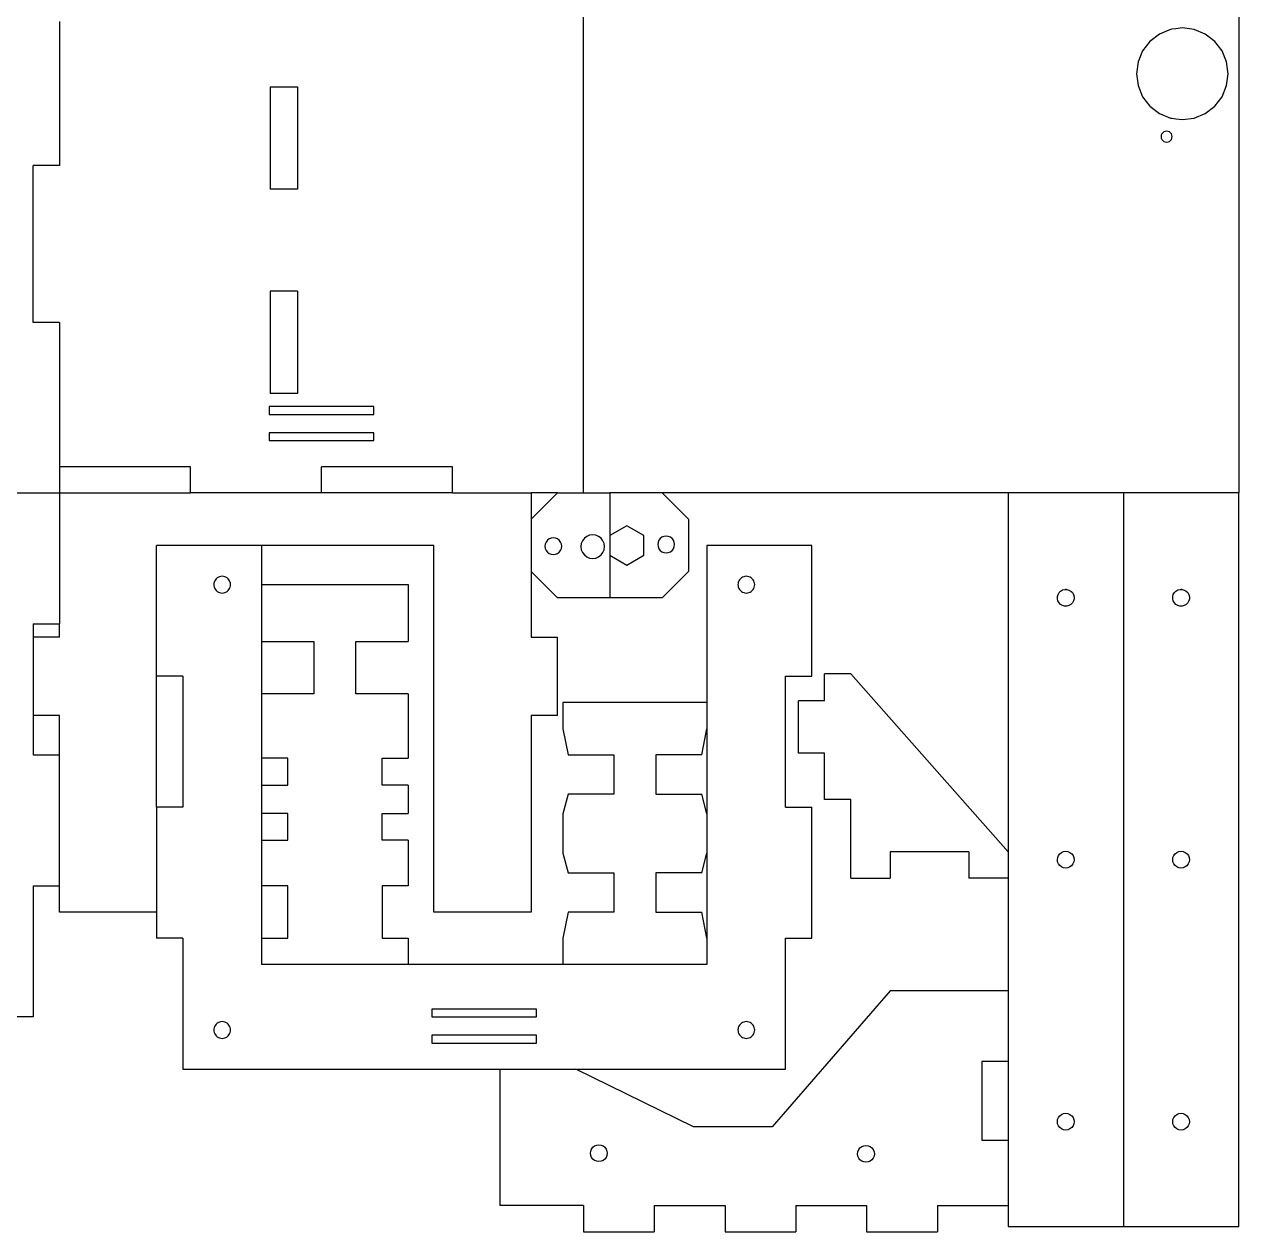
# Model space of a CAD drawing. Extents: x -1190 to 585, y -476 to 550.
# Drawn here: x 121.4 to 584.8, y -440.8 to 20 of the extents above; entities that cross this region are included whole.
import ezdxf

# ---------------------------------------------------------------- set-up
doc = ezdxf.new("R2010")
doc.units = 0
doc.layers.get('0').update_dxf_attribs({"linetype": 'CONTINUOUS'})

msp = doc.modelspace()

# ---------------------------------------------------------------- linework, layer by layer
for p, q in [((584.82, 476.15), (584.82, -158.85)), ((334.82, -158.85), (334.82, 191.15)), ((134.82, 21.15), (134.82, -33.85)), ((563.32, 18.65), (560.84, 18.32)), ((567.85, 18.05), (563.32, 18.65)), ((554.57, 16.31), (550.95, 13.52)), ((557.32, 17.44), (554.57, 16.31)), ((558.79, 18.05), (557.32, 17.44)), ((559.33, 18.12), (558.79, 18.05)), ((560.84, 18.32), (559.33, 18.12)), ((572.07, 16.31), (567.85, 18.05)), ((575.69, 13.52), (572.07, 16.31)), ((548.16, 9.9), (546.42, 5.68)), ((550.95, 13.52), (548.16, 9.9)), ((578.47, 9.9), (575.69, 13.52)), ((580.22, 5.68), (578.47, 9.9)), ((546.42, 5.68), (545.82, 1.15)), ((580.82, 1.15), (580.22, 5.68)), ((545.82, 1.15), (546.42, -3.38)), ((580.22, -3.38), (580.82, 1.15)), ((215.22, -3.85), (225.62, -3.85)), ((215.22, -3.85), (215.22, -42.85)), ((225.62, -3.85), (225.62, -42.85)), ((546.42, -3.38), (548.16, -7.6)), ((578.47, -7.6), (580.22, -3.38)), ((548.16, -7.6), (550.95, -11.22)), ((575.69, -11.22), (578.47, -7.6)), ((550.95, -11.22), (554.57, -14.01)), ((572.07, -14.01), (575.69, -11.22)), ((554.57, -14.01), (558.79, -15.75)), ((558.79, -15.75), (559.28, -15.82)), ((559.28, -15.82), (560.87, -16.03)), ((560.87, -16.03), (563.32, -16.35)), ((563.32, -16.35), (567.85, -15.75)), ((567.85, -15.75), (572.07, -14.01)), ((555.29, -22.31), (555.22, -22.85)), ((555.22, -22.85), (555.29, -23.39)), ((555.5, -21.8), (555.29, -22.31)), ((555.83, -21.36), (555.5, -21.8)), ((556.27, -21.03), (555.83, -21.36)), ((556.78, -20.82), (556.27, -21.03)), ((557.32, -20.75), (556.78, -20.82)), ((557.86, -20.82), (557.32, -20.75)), ((558.37, -21.03), (557.86, -20.82)), ((558.8, -21.36), (558.37, -21.03)), ((559.14, -21.8), (558.8, -21.36)), ((559.35, -22.31), (559.14, -21.8)), ((559.42, -22.85), (559.35, -22.31)), ((559.35, -23.39), (559.42, -22.85)), ((555.29, -23.39), (555.5, -23.9)), ((555.5, -23.9), (555.83, -24.33)), ((555.83, -24.33), (556.27, -24.67)), ((556.27, -24.67), (556.78, -24.88)), ((556.78, -24.88), (557.32, -24.95)), ((557.32, -24.95), (557.86, -24.88)), ((557.86, -24.88), (558.37, -24.67)), ((558.37, -24.67), (558.8, -24.33)), ((558.8, -24.33), (559.14, -23.9)), ((559.14, -23.9), (559.35, -23.39)), ((124.82, -93.85), (124.82, -33.85)), ((134.82, -33.85), (124.82, -33.85)), ((225.62, -42.85), (215.22, -42.85)), ((225.62, -81.85), (215.22, -81.85)), ((215.22, -81.85), (215.22, -120.85)), ((225.62, -81.85), (225.62, -120.85)), ((134.82, -93.85), (124.82, -93.85)), ((134.82, -93.85), (134.82, -148.85)), ((225.62, -120.85), (215.22, -120.85)), ((254.82, -125.85), (214.82, -125.85)), ((214.82, -125.85), (214.82, -128.85)), ((214.82, -128.85), (254.82, -128.85)), ((254.82, -128.85), (254.82, -125.85)), ((214.82, -135.85), (214.82, -138.85)), ((254.82, -135.85), (214.82, -135.85)), ((214.82, -138.85), (254.82, -138.85)), ((254.82, -138.85), (254.82, -135.85)), ((184.82, -148.85), (134.82, -148.85)), ((134.82, -148.85), (134.82, -158.85)), ((184.82, -158.85), (184.82, -148.85)), ((284.82, -148.85), (234.82, -148.85)), ((234.82, -158.85), (234.82, -148.85)), ((284.82, -158.85), (284.82, -148.85)), ((79.82, -158.85), (134.82, -158.85)), ((134.82, -158.85), (134.82, -208.85)), ((134.82, -158.85), (184.82, -158.85)), ((234.82, -158.85), (184.82, -158.85)), ((284.82, -158.85), (234.82, -158.85)), ((284.82, -158.85), (314.82, -158.85)), ((314.82, -158.85), (314.82, -168.85)), ((314.82, -168.85), (324.82, -158.85)), ((324.82, -158.85), (314.82, -158.85)), ((324.82, -158.85), (334.82, -158.85)), ((334.82, -158.85), (344.82, -158.85)), ((364.82, -158.85), (344.82, -158.85)), ((344.82, -158.85), (344.82, -175.1)), ((364.82, -158.85), (374.82, -168.85)), ((496.82, -158.85), (364.82, -158.85)), ((496.82, -158.85), (496.82, -295.9)), ((540.82, -158.85), (496.82, -158.85)), ((540.82, -158.85), (540.82, -438.85)), ((584.82, -158.85), (540.82, -158.85)), ((584.82, -438.85), (584.82, -158.85)), ((314.82, -168.85), (314.82, -188.85)), ((351.32, -171.34), (344.82, -175.1)), ((357.82, -175.1), (351.32, -171.34)), ((374.82, -168.85), (374.82, -188.85)), ((322.47, -176.09), (321.7, -176.41)), ((323.3, -175.98), (322.47, -176.09)), ((324.13, -176.09), (323.3, -175.98)), ((324.9, -176.41), (324.13, -176.09)), ((336.07, -175.45), (335.14, -176.17)), ((337.15, -175), (336.07, -175.45)), ((338.32, -174.85), (337.15, -175)), ((339.48, -175), (338.32, -174.85)), ((340.57, -175.45), (339.48, -175)), ((341.5, -176.17), (340.57, -175.45)), ((344.82, -175.1), (344.82, -182.6)), ((357.82, -182.6), (357.82, -175.1)), ((364.74, -175.75), (364.08, -176.25)), ((365.51, -175.43), (364.74, -175.75)), ((366.34, -175.32), (365.51, -175.43)), ((367.17, -175.43), (366.34, -175.32)), ((367.94, -175.75), (367.17, -175.43)), ((368.6, -176.25), (367.94, -175.75)), ((211.92, -178.85), (171.92, -178.85)), ((171.92, -228.85), (171.92, -178.85)), ((277.72, -178.85), (211.92, -178.85)), ((211.92, -178.85), (211.92, -193.85)), ((277.72, -318.85), (277.72, -178.85)), ((320.21, -178.35), (320.1, -179.18)), ((320.1, -179.18), (320.21, -180.01)), ((320.53, -177.58), (320.21, -178.35)), ((320.21, -180.01), (320.53, -180.78)), ((321.03, -176.92), (320.53, -177.58)), ((321.7, -176.41), (321.03, -176.92)), ((325.56, -176.92), (324.9, -176.41)), ((326.07, -177.58), (325.56, -176.92)), ((326.39, -178.35), (326.07, -177.58)), ((326.07, -180.78), (326.39, -180.01)), ((326.5, -179.18), (326.39, -178.35)), ((326.39, -180.01), (326.5, -179.18)), ((333.97, -178.18), (333.82, -179.35)), ((333.82, -179.35), (333.97, -180.51)), ((334.42, -177.1), (333.97, -178.18)), ((333.97, -180.51), (334.42, -181.6)), ((335.14, -176.17), (334.42, -177.1)), ((342.22, -177.1), (341.5, -176.17)), ((342.67, -178.18), (342.22, -177.1)), ((342.22, -181.6), (342.67, -180.51)), ((342.82, -179.35), (342.67, -178.18)), ((342.67, -180.51), (342.82, -179.35)), ((363.25, -177.69), (363.14, -178.52)), ((363.14, -178.52), (363.25, -179.35)), ((363.57, -176.92), (363.25, -177.69)), ((363.25, -179.35), (363.57, -180.12)), ((364.08, -176.25), (363.57, -176.92)), ((363.57, -180.12), (364.08, -180.78)), ((369.11, -176.92), (368.6, -176.25)), ((368.6, -180.78), (369.11, -180.12)), ((369.43, -177.69), (369.11, -176.92)), ((369.11, -180.12), (369.43, -179.35)), ((369.54, -178.52), (369.43, -177.69)), ((369.43, -179.35), (369.54, -178.52)), ((381.92, -178.85), (381.92, -238.85)), ((421.92, -178.85), (381.92, -178.85)), ((421.92, -228.85), (421.92, -178.85)), ((320.53, -180.78), (321.03, -181.44)), ((321.03, -181.44), (321.7, -181.95)), ((321.7, -181.95), (322.47, -182.27)), ((322.47, -182.27), (323.3, -182.38)), ((323.3, -182.38), (324.13, -182.27)), ((324.13, -182.27), (324.9, -181.95)), ((324.9, -181.95), (325.56, -181.44)), ((325.56, -181.44), (326.07, -180.78)), ((334.42, -181.6), (335.14, -182.53)), ((335.14, -182.53), (336.07, -183.25)), ((336.07, -183.25), (337.15, -183.7)), ((337.15, -183.7), (338.32, -183.85)), ((338.32, -183.85), (339.48, -183.7)), ((339.48, -183.7), (340.57, -183.25)), ((340.57, -183.25), (341.5, -182.53)), ((341.5, -182.53), (342.22, -181.6)), ((344.82, -182.6), (351.32, -186.36)), ((344.82, -182.6), (344.82, -198.85)), ((351.32, -186.36), (357.82, -182.6)), ((364.08, -180.78), (364.74, -181.29)), ((364.74, -181.29), (365.51, -181.61)), ((365.51, -181.61), (366.34, -181.72)), ((366.34, -181.72), (367.17, -181.61)), ((367.17, -181.61), (367.94, -181.29)), ((367.94, -181.29), (368.6, -180.78)), ((324.82, -198.85), (314.82, -188.85)), ((314.82, -188.85), (314.82, -213.85)), ((374.82, -188.85), (364.82, -198.85)), ((193.76, -193.35), (193.72, -193.85)), ((193.72, -193.85), (193.76, -194.35)), ((193.88, -192.86), (193.76, -193.35)), ((193.76, -194.35), (193.88, -194.84)), ((194.07, -192.4), (193.88, -192.86)), ((194.33, -191.97), (194.07, -192.4)), ((194.66, -191.59), (194.33, -191.97)), ((195.04, -191.26), (194.66, -191.59)), ((195.47, -191), (195.04, -191.26)), ((195.93, -190.81), (195.47, -191)), ((196.42, -190.69), (195.93, -190.81)), ((196.92, -190.65), (196.42, -190.69)), ((197.42, -190.69), (196.92, -190.65)), ((197.91, -190.81), (197.42, -190.69)), ((198.37, -191), (197.91, -190.81)), ((198.8, -191.26), (198.37, -191)), ((199.18, -191.59), (198.8, -191.26)), ((199.51, -191.97), (199.18, -191.59)), ((199.77, -192.4), (199.51, -191.97)), ((199.96, -192.86), (199.77, -192.4)), ((200.08, -193.35), (199.96, -192.86)), ((199.96, -194.84), (200.08, -194.35)), ((200.12, -193.85), (200.08, -193.35)), ((200.08, -194.35), (200.12, -193.85)), ((211.92, -193.85), (267.92, -193.85)), ((211.92, -193.85), (211.92, -215.59)), ((267.92, -193.85), (267.92, -215.59)), ((393.76, -193.35), (393.72, -193.85)), ((393.72, -193.85), (393.76, -194.35)), ((393.88, -192.86), (393.76, -193.35)), ((393.76, -194.35), (393.88, -194.84)), ((394.07, -192.4), (393.88, -192.86)), ((394.33, -191.97), (394.07, -192.4)), ((394.66, -191.59), (394.33, -191.97)), ((395.04, -191.26), (394.66, -191.59)), ((395.47, -191), (395.04, -191.26)), ((395.93, -190.81), (395.47, -191)), ((396.42, -190.69), (395.93, -190.81)), ((396.92, -190.65), (396.42, -190.69)), ((397.42, -190.69), (396.92, -190.65)), ((397.91, -190.81), (397.42, -190.69)), ((398.37, -191), (397.91, -190.81)), ((398.8, -191.26), (398.37, -191)), ((399.18, -191.59), (398.8, -191.26)), ((399.51, -191.97), (399.18, -191.59)), ((399.77, -192.4), (399.51, -191.97)), ((399.96, -192.86), (399.77, -192.4)), ((400.08, -193.35), (399.96, -192.86)), ((399.96, -194.84), (400.08, -194.35)), ((400.12, -193.85), (400.08, -193.35)), ((400.08, -194.35), (400.12, -193.85)), ((193.88, -194.84), (194.07, -195.3)), ((194.07, -195.3), (194.33, -195.73)), ((194.33, -195.73), (194.66, -196.11)), ((194.66, -196.11), (195.04, -196.44)), ((195.04, -196.44), (195.47, -196.7)), ((195.47, -196.7), (195.93, -196.89)), ((195.93, -196.89), (196.42, -197.01)), ((196.42, -197.01), (196.92, -197.05)), ((196.92, -197.05), (197.42, -197.01)), ((197.42, -197.01), (197.91, -196.89)), ((197.91, -196.89), (198.37, -196.7)), ((198.37, -196.7), (198.8, -196.44)), ((198.8, -196.44), (199.18, -196.11)), ((199.18, -196.11), (199.51, -195.73)), ((199.51, -195.73), (199.77, -195.3)), ((199.77, -195.3), (199.96, -194.84)), ((344.82, -198.85), (324.82, -198.85)), ((364.82, -198.85), (344.82, -198.85)), ((393.88, -194.84), (394.07, -195.3)), ((394.07, -195.3), (394.33, -195.73)), ((394.33, -195.73), (394.66, -196.11)), ((394.66, -196.11), (395.04, -196.44)), ((395.04, -196.44), (395.47, -196.7)), ((395.47, -196.7), (395.93, -196.89)), ((395.93, -196.89), (396.42, -197.01)), ((396.42, -197.01), (396.92, -197.05)), ((396.92, -197.05), (397.42, -197.01)), ((397.42, -197.01), (397.91, -196.89)), ((397.91, -196.89), (398.37, -196.7)), ((398.37, -196.7), (398.8, -196.44)), ((398.8, -196.44), (399.18, -196.11)), ((399.18, -196.11), (399.51, -195.73)), ((399.51, -195.73), (399.77, -195.3)), ((399.77, -195.3), (399.96, -194.84)), ((515.64, -199.25), (515.65, -198.42)), ((515.86, -200.06), (515.64, -199.25)), ((515.65, -198.42), (515.87, -197.61)), ((515.87, -197.61), (516.29, -196.89)), ((516.29, -196.89), (516.88, -196.3)), ((516.88, -196.3), (517.61, -195.89)), ((517.61, -195.89), (518.42, -195.68)), ((518.42, -195.68), (519.25, -195.68)), ((518.82, -195.47), (518.82, -195.68)), ((519.25, -195.68), (520.06, -195.9)), ((520.06, -195.9), (520.78, -196.32)), ((520.78, -196.32), (521.37, -196.91)), ((521.37, -196.91), (521.78, -197.64)), ((521.78, -197.64), (521.99, -198.45)), ((521.99, -198.45), (521.99, -199.28)), ((559.64, -199.25), (559.65, -198.42)), ((559.86, -200.06), (559.64, -199.25)), ((559.65, -198.42), (559.87, -197.61)), ((559.87, -197.61), (560.29, -196.89)), ((560.29, -196.89), (560.88, -196.3)), ((560.88, -196.3), (561.61, -195.89)), ((561.61, -195.89), (562.42, -195.68)), ((562.42, -195.68), (563.25, -195.68)), ((562.82, -195.47), (562.82, -195.68)), ((563.25, -195.68), (564.06, -195.9)), ((564.06, -195.9), (564.78, -196.32)), ((564.78, -196.32), (565.37, -196.91)), ((565.37, -196.91), (565.78, -197.64)), ((565.78, -197.64), (565.99, -198.45)), ((565.99, -198.45), (565.99, -199.28)), ((516.27, -200.79), (515.86, -200.06)), ((516.86, -201.38), (516.27, -200.79)), ((517.58, -201.8), (516.86, -201.38)), ((518.39, -202.02), (517.58, -201.8)), ((519.22, -202.02), (518.39, -202.02)), ((518.82, -202.02), (518.82, -202.05)), ((520.03, -201.81), (519.22, -202.02)), ((520.76, -201.4), (520.03, -201.81)), ((521.35, -200.81), (520.76, -201.4)), ((521.77, -200.09), (521.35, -200.81)), ((521.99, -199.28), (521.77, -200.09)), ((560.27, -200.79), (559.86, -200.06)), ((560.86, -201.38), (560.27, -200.79)), ((561.58, -201.8), (560.86, -201.38)), ((562.39, -202.02), (561.58, -201.8)), ((563.22, -202.02), (562.39, -202.02)), ((562.82, -202.02), (562.82, -202.05)), ((564.03, -201.81), (563.22, -202.02)), ((564.76, -201.4), (564.03, -201.81)), ((565.35, -200.81), (564.76, -201.4)), ((565.77, -200.09), (565.35, -200.81)), ((565.99, -199.28), (565.77, -200.09)), ((124.82, -208.85), (134.82, -208.85)), ((124.82, -208.85), (124.82, -213.85)), ((134.82, -213.85), (134.82, -208.85)), ((134.82, -213.85), (124.82, -213.85)), ((124.82, -213.85), (124.82, -243.85)), ((211.92, -215.59), (231.92, -215.59)), ((211.92, -215.59), (211.92, -235.59)), ((231.92, -215.59), (231.92, -235.59)), ((247.92, -215.59), (267.92, -215.59)), ((247.92, -235.59), (247.92, -215.59)), ((314.82, -213.85), (324.82, -213.85)), ((324.82, -243.85), (324.82, -213.85)), ((181.92, -228.85), (171.92, -228.85)), ((171.92, -278.85), (171.92, -228.85)), ((181.92, -228.85), (181.92, -278.85)), ((411.92, -278.85), (411.92, -228.85)), ((411.92, -228.85), (421.92, -228.85)), ((436.82, -227.9), (426.82, -227.9)), ((426.82, -238.16), (426.82, -227.9)), ((436.82, -227.9), (496.82, -295.9)), ((231.92, -235.59), (211.92, -235.59)), ((211.92, -235.59), (211.92, -260.15)), ((267.92, -235.59), (247.92, -235.59)), ((267.92, -235.59), (267.92, -260.15)), ((381.92, -238.85), (326.92, -238.85)), ((326.92, -238.85), (326.92, -248.85)), ((381.92, -238.85), (381.92, -248.85)), ((426.82, -238.16), (416.82, -238.16)), ((416.82, -258.16), (416.82, -238.16)), ((134.82, -243.85), (124.82, -243.85)), ((124.82, -243.85), (124.82, -258.85)), ((134.82, -258.85), (134.82, -243.85)), ((314.82, -243.85), (314.82, -318.85)), ((324.82, -243.85), (314.82, -243.85)), ((326.92, -248.85), (328.92, -258.85)), ((379.92, -258.85), (381.92, -248.85)), ((381.92, -248.85), (381.92, -281.35)), ((124.82, -258.85), (134.82, -258.85)), ((134.82, -308.85), (134.82, -258.85)), ((328.92, -258.85), (346.42, -258.85)), ((346.42, -258.85), (346.42, -273.85)), ((362.42, -258.85), (362.42, -273.85)), ((379.92, -258.85), (362.42, -258.85)), ((426.82, -258.16), (416.82, -258.16)), ((426.82, -275.9), (426.82, -258.16)), ((221.92, -260.15), (211.92, -260.15)), ((211.92, -260.15), (211.92, -270.35)), ((221.92, -270.35), (221.92, -260.15)), ((257.92, -260.15), (267.92, -260.15)), ((257.92, -270.35), (257.92, -260.15)), ((211.92, -270.35), (221.92, -270.35)), ((211.92, -270.35), (211.92, -281.15)), ((267.92, -270.35), (257.92, -270.35)), ((267.92, -270.35), (267.92, -281.15)), ((328.92, -273.85), (326.92, -281.35)), ((346.42, -273.85), (328.92, -273.85)), ((362.42, -273.85), (379.92, -273.85)), ((381.92, -281.35), (379.92, -273.85)), ((436.82, -275.9), (426.82, -275.9)), ((436.82, -305.9), (436.82, -275.9)), ((171.92, -278.85), (171.92, -318.85)), ((181.92, -278.85), (171.92, -278.85)), ((221.92, -281.15), (211.92, -281.15)), ((211.92, -281.15), (211.92, -291.35)), ((221.92, -291.35), (221.92, -281.15)), ((257.92, -291.35), (257.92, -281.15)), ((257.92, -281.15), (267.92, -281.15)), ((326.92, -281.35), (326.92, -296.35)), ((381.92, -281.35), (381.92, -296.35)), ((411.92, -278.85), (421.92, -278.85)), ((421.92, -328.85), (421.92, -278.85)), ((211.92, -291.35), (221.92, -291.35)), ((211.92, -291.35), (211.92, -308.85)), ((267.92, -291.35), (257.92, -291.35)), ((267.92, -291.35), (267.92, -308.85)), ((326.92, -296.35), (328.92, -303.85)), ((379.92, -303.85), (381.92, -296.35)), ((381.92, -296.35), (381.92, -328.85)), ((451.82, -295.9), (451.82, -305.9)), ((481.82, -295.9), (451.82, -295.9)), ((481.82, -295.9), (481.82, -305.9)), ((496.82, -295.9), (496.82, -305.9)), ((516.06, -297.23), (516.57, -296.57)), ((516.57, -296.57), (517.24, -296.07)), ((517.24, -296.07), (518.02, -295.75)), ((518.02, -295.75), (518.84, -295.65)), ((518.84, -295.65), (519.67, -295.77)), ((519.67, -295.77), (520.44, -296.09)), ((520.44, -296.09), (521.1, -296.6)), ((560.06, -297.23), (560.57, -296.57)), ((560.57, -296.57), (561.24, -296.07)), ((561.24, -296.07), (562.02, -295.75)), ((562.02, -295.75), (562.84, -295.65)), ((562.84, -295.65), (563.67, -295.77)), ((563.67, -295.77), (564.44, -296.09)), ((564.44, -296.09), (565.1, -296.6)), ((515.62, -298.82), (515.74, -298)), ((515.72, -299.65), (515.62, -298.82)), ((516.04, -300.43), (515.72, -299.65)), ((515.74, -298), (516.06, -297.23)), ((516.54, -301.09), (516.04, -300.43)), ((517.2, -301.61), (516.54, -301.09)), ((521.06, -301.13), (520.4, -301.63)), ((521.58, -300.47), (521.06, -301.13)), ((521.1, -296.6), (521.6, -297.27)), ((521.9, -299.7), (521.58, -300.47)), ((521.6, -297.27), (521.92, -298.05)), ((522.02, -298.87), (521.9, -299.7)), ((521.92, -298.05), (522.02, -298.87)), ((559.62, -298.82), (559.74, -298)), ((559.72, -299.65), (559.62, -298.82)), ((560.04, -300.43), (559.72, -299.65)), ((559.74, -298), (560.06, -297.23)), ((560.54, -301.09), (560.04, -300.43)), ((561.2, -301.61), (560.54, -301.09)), ((565.06, -301.13), (564.4, -301.63)), ((565.58, -300.47), (565.06, -301.13)), ((565.1, -296.6), (565.6, -297.27)), ((565.9, -299.7), (565.58, -300.47)), ((565.6, -297.27), (565.92, -298.05)), ((566.02, -298.87), (565.9, -299.7)), ((565.92, -298.05), (566.02, -298.87)), ((328.92, -303.85), (346.42, -303.85)), ((346.42, -303.85), (346.42, -318.85)), ((362.42, -303.85), (362.42, -318.85)), ((379.92, -303.85), (362.42, -303.85)), ((517.97, -301.93), (517.2, -301.61)), ((518.79, -302.05), (517.97, -301.93)), ((519.62, -301.95), (518.79, -302.05)), ((520.4, -301.63), (519.62, -301.95)), ((561.97, -301.93), (561.2, -301.61)), ((562.79, -302.05), (561.97, -301.93)), ((563.62, -301.95), (562.79, -302.05)), ((564.4, -301.63), (563.62, -301.95)), ((124.82, -308.85), (134.82, -308.85)), ((124.82, -308.85), (124.82, -358.85)), ((134.82, -318.85), (134.82, -308.85)), ((221.92, -308.85), (211.92, -308.85)), ((211.92, -308.85), (211.92, -328.85)), ((221.92, -328.85), (221.92, -308.85)), ((257.92, -308.85), (257.92, -328.85)), ((267.92, -308.85), (257.92, -308.85)), ((436.82, -305.9), (451.82, -305.9)), ((496.82, -305.9), (481.82, -305.9)), ((496.82, -305.9), (496.82, -348.85)), ((171.92, -318.85), (134.82, -318.85)), ((171.92, -318.85), (171.92, -328.85)), ((314.82, -318.85), (277.72, -318.85)), ((328.92, -318.85), (326.92, -328.85)), ((346.42, -318.85), (328.92, -318.85)), ((362.42, -318.85), (379.92, -318.85)), ((381.92, -328.85), (379.92, -318.85)), ((181.92, -328.85), (171.92, -328.85)), ((181.92, -328.85), (181.92, -378.85)), ((211.92, -328.85), (221.92, -328.85)), ((211.92, -328.85), (211.92, -338.85)), ((257.92, -328.85), (267.92, -328.85)), ((267.92, -328.85), (267.92, -338.85)), ((326.92, -328.85), (326.92, -338.85)), ((381.92, -328.85), (381.92, -338.85)), ((411.92, -378.85), (411.92, -328.85)), ((411.92, -328.85), (421.92, -328.85)), ((267.92, -338.85), (211.92, -338.85)), ((326.92, -338.85), (267.92, -338.85)), ((381.92, -338.85), (326.92, -338.85)), ((451.82, -348.85), (406.82, -400.85)), ((496.82, -348.85), (451.82, -348.85)), ((496.82, -348.85), (496.82, -375.85)), ((276.92, -355.85), (276.92, -358.85)), ((316.92, -355.85), (276.92, -355.85)), ((316.92, -358.85), (316.92, -355.85)), ((124.82, -358.85), (-65.18, -358.85)), ((195.04, -361.26), (194.66, -361.59)), ((195.47, -361), (195.04, -361.26)), ((195.93, -360.81), (195.47, -361)), ((196.42, -360.69), (195.93, -360.81)), ((196.92, -360.65), (196.42, -360.69)), ((197.42, -360.69), (196.92, -360.65)), ((197.91, -360.81), (197.42, -360.69)), ((198.37, -361), (197.91, -360.81)), ((198.8, -361.26), (198.37, -361)), ((199.18, -361.59), (198.8, -361.26)), ((276.92, -358.85), (316.92, -358.85)), ((395.04, -361.26), (394.66, -361.59)), ((395.47, -361), (395.04, -361.26)), ((395.93, -360.81), (395.47, -361)), ((396.42, -360.69), (395.93, -360.81)), ((396.92, -360.65), (396.42, -360.69)), ((397.42, -360.69), (396.92, -360.65)), ((397.91, -360.81), (397.42, -360.69)), ((398.37, -361), (397.91, -360.81)), ((398.8, -361.26), (398.37, -361)), ((399.18, -361.59), (398.8, -361.26)), ((193.76, -363.35), (193.72, -363.85)), ((193.72, -363.85), (193.76, -364.35)), ((193.88, -362.86), (193.76, -363.35)), ((193.76, -364.35), (193.88, -364.84)), ((194.07, -362.4), (193.88, -362.86)), ((193.88, -364.84), (194.07, -365.3)), ((194.33, -361.97), (194.07, -362.4)), ((194.07, -365.3), (194.33, -365.73)), ((194.66, -361.59), (194.33, -361.97)), ((194.33, -365.73), (194.66, -366.11)), ((199.51, -361.97), (199.18, -361.59)), ((199.18, -366.11), (199.51, -365.73)), ((199.77, -362.4), (199.51, -361.97)), ((199.51, -365.73), (199.77, -365.3)), ((199.96, -362.86), (199.77, -362.4)), ((199.77, -365.3), (199.96, -364.84)), ((200.08, -363.35), (199.96, -362.86)), ((199.96, -364.84), (200.08, -364.35)), ((200.12, -363.85), (200.08, -363.35)), ((200.08, -364.35), (200.12, -363.85)), ((316.92, -365.85), (276.92, -365.85)), ((276.92, -365.85), (276.92, -368.85)), ((316.92, -368.85), (316.92, -365.85)), ((393.76, -363.35), (393.72, -363.85)), ((393.72, -363.85), (393.76, -364.35)), ((393.88, -362.86), (393.76, -363.35)), ((393.76, -364.35), (393.88, -364.84)), ((394.07, -362.4), (393.88, -362.86)), ((393.88, -364.84), (394.07, -365.3)), ((394.33, -361.97), (394.07, -362.4)), ((394.07, -365.3), (394.33, -365.73)), ((394.66, -361.59), (394.33, -361.97)), ((394.33, -365.73), (394.66, -366.11)), ((399.51, -361.97), (399.18, -361.59)), ((399.18, -366.11), (399.51, -365.73)), ((399.77, -362.4), (399.51, -361.97)), ((399.51, -365.73), (399.77, -365.3)), ((399.96, -362.86), (399.77, -362.4)), ((399.77, -365.3), (399.96, -364.84)), ((400.08, -363.35), (399.96, -362.86)), ((399.96, -364.84), (400.08, -364.35)), ((400.12, -363.85), (400.08, -363.35)), ((400.08, -364.35), (400.12, -363.85)), ((194.66, -366.11), (195.04, -366.44)), ((195.04, -366.44), (195.47, -366.7)), ((195.47, -366.7), (195.93, -366.89)), ((195.93, -366.89), (196.42, -367.01)), ((196.42, -367.01), (196.92, -367.05)), ((196.92, -367.05), (197.42, -367.01)), ((197.42, -367.01), (197.91, -366.89)), ((197.91, -366.89), (198.37, -366.7)), ((198.37, -366.7), (198.8, -366.44)), ((198.8, -366.44), (199.18, -366.11)), ((276.92, -368.85), (316.92, -368.85)), ((394.66, -366.11), (395.04, -366.44)), ((395.04, -366.44), (395.47, -366.7)), ((395.47, -366.7), (395.93, -366.89)), ((395.93, -366.89), (396.42, -367.01)), ((396.42, -367.01), (396.92, -367.05)), ((396.92, -367.05), (397.42, -367.01)), ((397.42, -367.01), (397.91, -366.89)), ((397.91, -366.89), (398.37, -366.7)), ((398.37, -366.7), (398.8, -366.44)), ((398.8, -366.44), (399.18, -366.11)), ((181.92, -378.85), (302.82, -378.85)), ((302.82, -378.85), (302.82, -430.85)), ((302.82, -378.85), (331.82, -378.85)), ((376.82, -400.85), (331.82, -378.85)), ((331.82, -378.85), (411.92, -378.85)), ((496.82, -375.85), (486.82, -375.85)), ((486.82, -375.85), (486.82, -405.85)), ((496.82, -375.85), (496.82, -405.85)), ((515.62, -398.85), (515.73, -398.02)), ((515.73, -398.02), (516.05, -397.25)), ((516.05, -397.25), (516.56, -396.59)), ((516.56, -396.59), (517.22, -396.08)), ((517.22, -396.08), (517.99, -395.76)), ((517.99, -395.76), (518.82, -395.65)), ((518.82, -395.65), (519.65, -395.76)), ((519.65, -395.76), (520.42, -396.08)), ((520.42, -396.08), (521.08, -396.59)), ((521.08, -396.59), (521.59, -397.25)), ((521.59, -397.25), (521.91, -398.02)), ((521.91, -398.02), (522.02, -398.85)), ((559.62, -398.85), (559.73, -398.02)), ((559.73, -398.02), (560.05, -397.25)), ((560.05, -397.25), (560.56, -396.59)), ((560.56, -396.59), (561.22, -396.08)), ((561.22, -396.08), (561.99, -395.76)), ((561.99, -395.76), (562.82, -395.65)), ((562.82, -395.65), (563.65, -395.76)), ((563.65, -395.76), (564.42, -396.08)), ((564.42, -396.08), (565.08, -396.59)), ((565.08, -396.59), (565.59, -397.25)), ((565.59, -397.25), (565.91, -398.02)), ((565.91, -398.02), (566.02, -398.85)), ((406.82, -400.85), (376.82, -400.85)), ((515.73, -399.68), (515.62, -398.85)), ((516.05, -400.45), (515.73, -399.68)), ((516.56, -401.11), (516.05, -400.45)), ((517.22, -401.62), (516.56, -401.11)), ((517.99, -401.94), (517.22, -401.62)), ((518.82, -402.05), (517.99, -401.94)), ((519.65, -401.94), (518.82, -402.05)), ((520.42, -401.62), (519.65, -401.94)), ((521.08, -401.11), (520.42, -401.62)), ((521.59, -400.45), (521.08, -401.11)), ((521.91, -399.68), (521.59, -400.45)), ((522.02, -398.85), (521.91, -399.68)), ((559.73, -399.68), (559.62, -398.85)), ((560.05, -400.45), (559.73, -399.68)), ((560.56, -401.11), (560.05, -400.45)), ((561.22, -401.62), (560.56, -401.11)), ((561.99, -401.94), (561.22, -401.62)), ((562.82, -402.05), (561.99, -401.94)), ((563.65, -401.94), (562.82, -402.05)), ((564.42, -401.62), (563.65, -401.94)), ((565.08, -401.11), (564.42, -401.62)), ((565.59, -400.45), (565.08, -401.11)), ((565.91, -399.68), (565.59, -400.45)), ((566.02, -398.85), (565.91, -399.68)), ((339.83, -407.8), (340.66, -407.69)), ((340.66, -407.69), (341.49, -407.8)), ((486.82, -405.85), (496.82, -405.85)), ((496.82, -405.85), (496.82, -430.85)), ((337.46, -410.89), (337.57, -410.07)), ((337.57, -411.72), (337.46, -410.89)), ((337.57, -410.07), (337.89, -409.29)), ((337.89, -412.49), (337.57, -411.72)), ((337.89, -409.29), (338.4, -408.63)), ((338.4, -408.63), (339.06, -408.12)), ((339.06, -408.12), (339.83, -407.8)), ((341.49, -407.8), (342.26, -408.12)), ((342.26, -408.12), (342.92, -408.63)), ((342.92, -408.63), (343.43, -409.29)), ((343.43, -409.29), (343.75, -410.07)), ((343.75, -411.72), (343.43, -412.49)), ((343.75, -410.07), (343.86, -410.89)), ((343.86, -410.89), (343.75, -411.72)), ((439.38, -411.12), (439.49, -410.3)), ((439.49, -411.95), (439.38, -411.12)), ((439.49, -410.3), (439.81, -409.52)), ((439.81, -412.72), (439.49, -411.95)), ((439.81, -409.52), (440.31, -408.86)), ((440.31, -408.86), (440.98, -408.35)), ((440.98, -408.35), (441.75, -408.03)), ((441.75, -408.03), (442.58, -407.92)), ((442.58, -407.92), (443.41, -408.03)), ((443.41, -408.03), (444.18, -408.35)), ((444.18, -408.35), (444.84, -408.86)), ((444.84, -408.86), (445.35, -409.52)), ((445.35, -409.52), (445.67, -410.3)), ((445.67, -411.95), (445.35, -412.72)), ((445.67, -410.3), (445.78, -411.12)), ((445.78, -411.12), (445.67, -411.95)), ((338.4, -413.16), (337.89, -412.49)), ((339.06, -413.67), (338.4, -413.16)), ((339.83, -413.98), (339.06, -413.67)), ((340.66, -414.09), (339.83, -413.98)), ((341.49, -413.98), (340.66, -414.09)), ((342.26, -413.67), (341.49, -413.98)), ((342.92, -413.16), (342.26, -413.67)), ((343.43, -412.49), (342.92, -413.16)), ((440.31, -413.39), (439.81, -412.72)), ((440.98, -413.9), (440.31, -413.39)), ((441.75, -414.21), (440.98, -413.9)), ((442.58, -414.32), (441.75, -414.21)), ((443.41, -414.21), (442.58, -414.32)), ((444.18, -413.9), (443.41, -414.21)), ((444.84, -413.39), (444.18, -413.9)), ((445.35, -412.72), (444.84, -413.39)), ((334.82, -430.85), (302.82, -430.85)), ((334.82, -430.85), (334.82, -440.85)), ((361.82, -430.85), (388.82, -430.85)), ((361.82, -430.85), (361.82, -440.85)), ((388.82, -430.85), (388.82, -440.85)), ((415.82, -430.85), (442.82, -430.85)), ((415.82, -430.85), (415.82, -440.85)), ((442.82, -430.85), (442.82, -440.85)), ((469.82, -430.85), (496.82, -430.85)), ((469.82, -430.85), (469.82, -440.85)), ((496.82, -430.85), (496.82, -438.85)), ((496.82, -438.85), (540.82, -438.85)), ((540.82, -438.85), (584.82, -438.85)), ((334.82, -440.85), (361.82, -440.85)), ((388.82, -440.85), (415.82, -440.85)), ((442.82, -440.85), (469.82, -440.85))]:
    msp.add_line(p, q)

doc.saveas('drawing.dxf')
